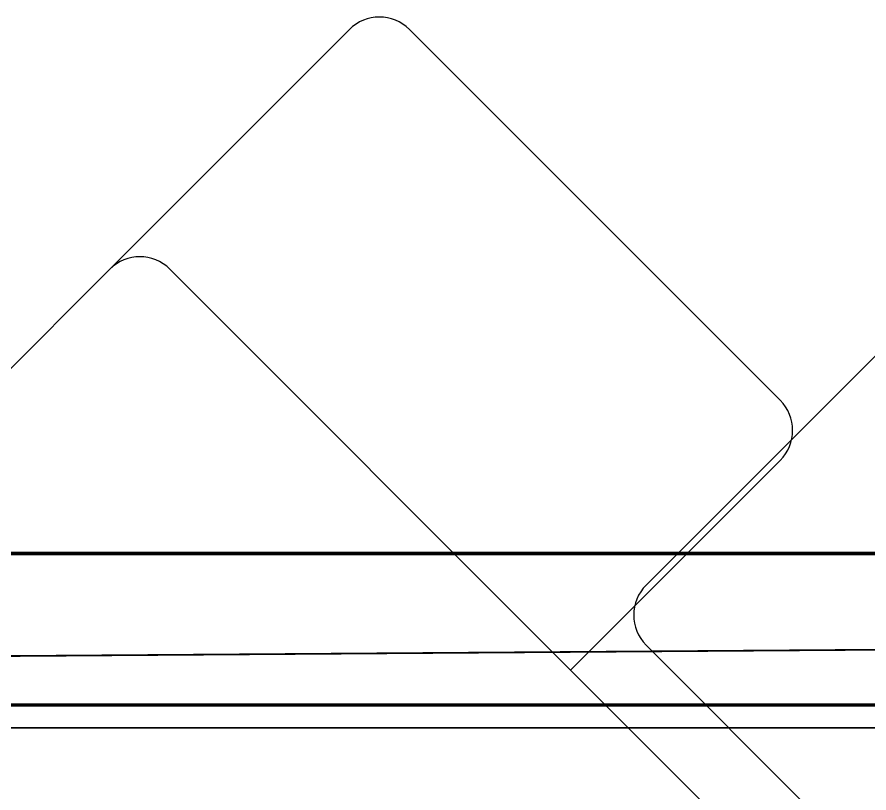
# Model space of a CAD drawing. Extents: x -76 to 580, y -41 to 95.
# Drawn here: x 73 to 136.6, y 37.3 to 95.2 of the extents above; entities that cross this region are included whole.
import ezdxf

# ---------------------------------------------------------------- set-up
doc = ezdxf.new("R2010")
doc.units = 0
for name, color, linetype in [('1', 22, 'CONTINUOUS'), ('16', 175, 'CONTINUOUS'), ('20', 7, 'CONTINUOUS'), ('47', 253, 'CONTINUOUS'), ('57', 253, 'CONTINUOUS')]:
    doc.layers.add(name, color=color, linetype=linetype)

msp = doc.modelspace()

# ---------------------------------------------------------------- linework, layer by layer
at = {"layer": '1', "const_width": 0.254}
msp.add_lwpolyline([(554.3717, 43.8406), (-56.5685, 43.8406)], dxfattribs=at)
at = {"layer": '16', "const_width": 0.254}
msp.add_lwpolyline([(560.0286, 55.1543), (-53.7401, 55.1543)], dxfattribs=at)
at = {"layer": '20', "const_width": 0.13}
msp.add_lwpolyline([(-56.042, 46.5673), (517.7866, 50.7383)], dxfattribs=at)
at = {"layer": '47', "const_width": 0.13}
msp.add_lwpolyline([(-51.8366, 42.1436), (508.6276, 42.1436)], dxfattribs=at)
at = {"layer": '57'}
for p, q in [((97.8105, 94.275), (79.9207, 76.3852)), ((129.9839, 66.5918), (102.3007, 94.275)), ((79.9207, 76.3852), (56.3387, 52.8032)), ((114.3392, 46.4569), (84.4109, 76.3852)), ((143.5603, 76.3852), (119.9783, 52.8032)), ((129.9839, 62.1017), (114.3392, 46.4569)), ((119.9783, 48.3131), (187.3656, -19.0742)), ((151.7981, 8.9979), (114.3392, 46.4569))]:
    msp.add_line(p, q, dxfattribs=at)
for centre, start, end in [((100.0556, 92.0299), 45, 135), ((82.1658, 74.1401), 45, 135), ((127.7388, 64.3467), 315, 45), ((122.2234, 50.5581), 135, 225)]:
    msp.add_arc(centre, 3.175, start, end, dxfattribs=at)

doc.saveas('drawing.dxf')
